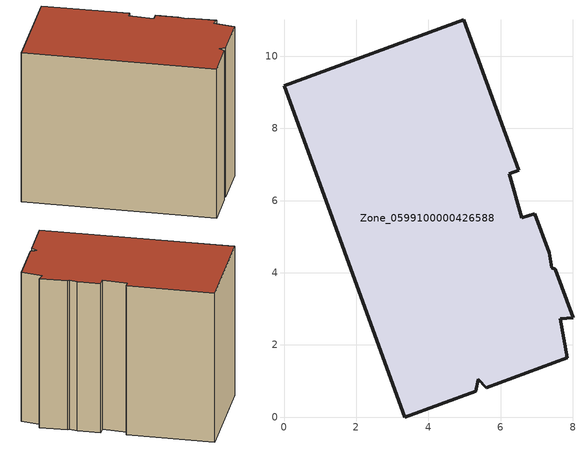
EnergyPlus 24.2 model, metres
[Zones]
Zone_0599100000426588
 floor ground (C_G): 7.42,4.13 7.51,4.1 8,2.76 7.66,2.73 7.84,1.64 5.6,0.82 5.38,1.05 5.3,0.71 3.35,0 0,9.18 4.98,11 6.5,6.84 6.24,6.75 6.59,5.52 6.95,5.64 7.34,4.55 z0
 wall outside (C_F): 4.98,11 0,9.18 3.35,0 5.3,0.71 5.38,1.05 5.6,0.82 7.84,1.64 7.66,2.73 8,2.76 7.51,4.1 7.42,4.13 7.34,4.55 6.95,5.64 6.59,5.52 6.24,6.75 6.5,6.84 4.98,11 z0:8.17
 roof outside (C_R): 7.84,1.64 7.66,2.73 8,2.76 7.51,4.1 7.42,4.13 7.34,4.55 6.95,5.64 6.59,5.52 6.24,6.75 6.5,6.84 4.98,11 0,9.18 3.35,0 5.3,0.71 5.38,1.05 5.6,0.82 z8.17
[BUILDING]
Pand.0599100000426588: North Axis=0; Terrain=City; Loads Convergence Tolerance Value=0.04; Temperature Convergence Tolerance Value=0.4; Solar Distribution=FullExterior; Maximum Number of Warmup Days=25; Minimum Number of Warmup Days=1
[Site:Location]
Rotterdam.The.Hague.AP_ZH_NLD Design_Conditions: Latitude=51.96; Longitude=4.45; Time Zone=1; Elevation=-4.5
[SITE:GROUNDTEMPERATURE:BUILDINGSURFACE]
18, 18, 18, 18, 18, 18, 18, 18, 18, 18, 18, 18
[MATERIAL] Thermal Absorptance=0.9; Solar Absorptance=0.7; Visible Absorptance=0.7
Name | Roughness | Thickness | Conductivity | Density | Specific Heat
G.TC.2006-2014 | MediumSmooth | 0.15 | 0.06 | 540 | 1210
F.TC.2006-2014 | Rough | 0.3 | 0.12 | 1920 | 840
R.TC.2006-2014 | MediumRough | 0.2 | 0.08 | 1500 | 1000
[CONSTRUCTION]
C_G: G.TC.2006-2014
C_F: F.TC.2006-2014
C_R: R.TC.2006-2014
[ZONE]
Zone_0599100000426588: Type=1; Multiplier=1; Ceiling Height=Autocalculate; Volume=Autocalculate; Floor Area=autocalculate; Part of Total Floor Area=Yes
[ZONEINFILTRATION:DESIGNFLOWRATE]
Infil_Zone_0599100000426588: Zone or ZoneList or Space or SpaceList=Zone_0599100000426588; Schedule=AlwaysOn; Design Flow Rate Calculation Method=Flow/Area; Flow Rate per Floor Area=0.0015; Constant Term Coefficient=1; Temperature Term Coefficient=0; Velocity Term Coefficient=0; Velocity Squared Term Coefficient=0
[HVACTEMPLATE:ZONE:IDEALLOADSAIRSYSTEM]
Zone_0599100000426588: Maximum Heating Supply Air Temperature=50; Minimum Cooling Supply Air Temperature=13; Maximum Heating Supply Air Humidity Ratio=0.0156; Minimum Cooling Supply Air Humidity Ratio=0.0077; Heating Limit=NoLimit; Cooling Limit=NoLimit; Dehumidification Control Type=ConstantSensibleHeatRatio; Cooling Sensible Heat Ratio=0.7; Dehumidification Setpoint=60; Humidification Control Type=None; Humidification Setpoint=30; Outdoor Air Method=None; Outdoor Air Flow Rate per Person=0.00944; Outdoor Air Flow Rate per Zone Floor Area=0; Outdoor Air Flow Rate per Zone=0; Demand Controlled Ventilation Type=None; Outdoor Air Economizer Type=NoEconomizer; Heat Recovery Type=None; Sensible Heat Recovery Effectiveness=0.7; Latent Heat Recovery Effectiveness=0.65
[ZONECONTROL:THERMOSTAT]
ThermostatControl_Zone_0599100000426588: Zone or ZoneList=Zone_0599100000426588; Control Type Schedule=DualSetpointControlType; Control 1=Thermostat_Zone_0599100000426588; Temperature Difference Between Cutout And Setpoint=0
[THERMOSTATSETPOINT:DUALSETPOINT]
Thermostat_Zone_0599100000426588: Heating Setpoint Temperature Schedule=HeatingSetpoint_Zone_0599100000426588; Cooling Setpoint Temperature Schedule=CoolingSetpoint_Zone_0599100000426588
[SCHEDULE:COMPACT]
HeatingSetpoint_Zone_0599100000426588: Through: 12/31, For: AllDays, Until: 24:00, 21
CoolingSetpoint_Zone_0599100000426588: Through: 12/31, For: AllDays, Until: 24:00, 24
DualSetpointControlType: Through: 12/31, For: AllDays, Until: 24:00, 4
AlwaysOn: Through: 12/31, For: AllDays, Until: 24:00, 1
